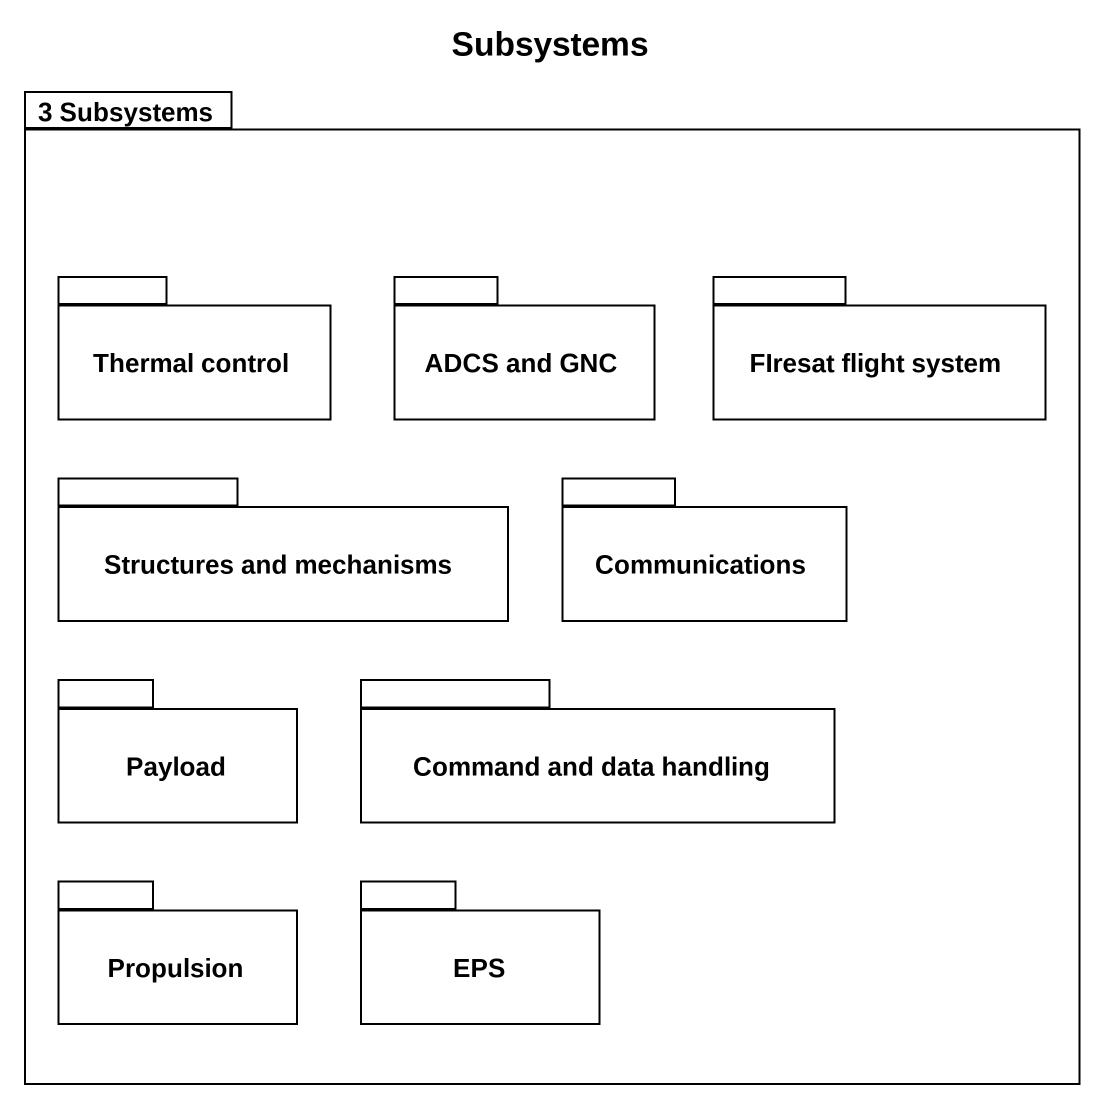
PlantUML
@startuml
title Subsystems
package "3 Subsystems" as p3_Subsystems {
  package "Thermal control" as Thermal_control {
  }
  package "ADCS and GNC" as ADCS_and_GNC {
  }
  package "FIresat flight system" as FIresat_flight_system {
  }
  package "Structures and mechanisms" as Structures_and_mechanisms {
  }
  package Communications {
  }
  package Payload {
  }
  package "Command and data handling" as Command_and_data_handling {
  }
  package Propulsion {
  }
  package EPS {
  }
}
@enduml
